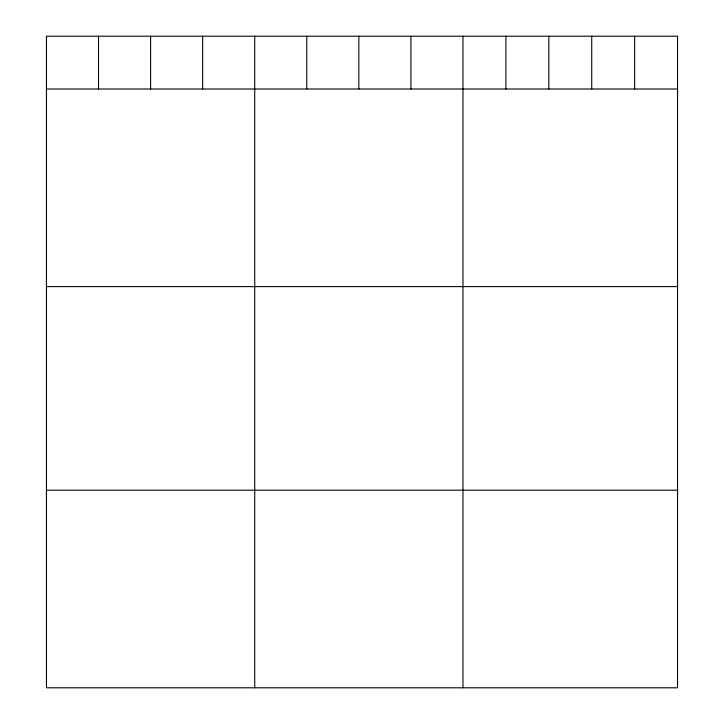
<?xml version="1.0" encoding="UTF-8"?>
<svg xmlns="http://www.w3.org/2000/svg" width="724" height="724" viewBox="0 0 724 724"><rect width="100%" height="100%" fill="white"/><g stroke="black" fill="none" stroke-linecap="round" stroke-linejoin="round"><path stroke-width="1.09" d="M677.537 88.998L677.537 687.8L46.463 687.8L46.463 36.2L677.537 36.2L677.537 88.998L46.463 88.998M46.463 286.604L677.537 286.604M46.463 490.193L677.537 490.193M634.631 36.2L634.631 88.998M591.716 36.2L591.716 88.998M548.801 36.2L548.801 88.998M505.886 36.2L505.886 88.998M462.971 36.2L462.971 687.8M410.906 36.2L410.906 88.998M358.842 36.2L358.842 88.998M306.777 36.2L306.777 88.998M254.712 36.2L254.712 687.8M202.648 36.2L202.648 88.998M150.592 36.2L150.592 88.998M98.527 36.2L98.527 88.998"/></g></svg>
